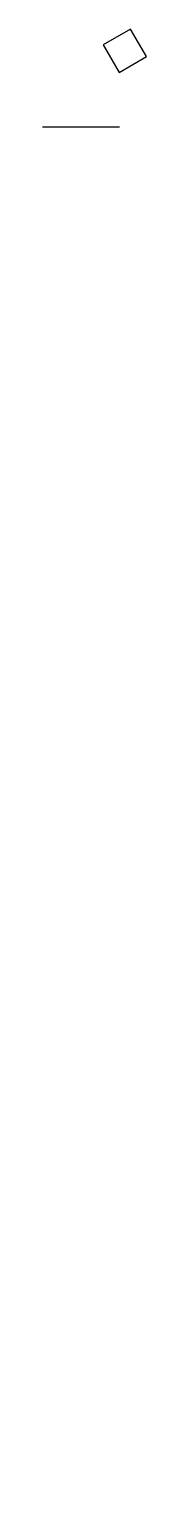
# Model space of a CAD drawing. Header units: millimetres. Extents: x 2235 to 2333, y 0 to 1376.
import ezdxf

# ---------------------------------------------------------------- set-up
doc = ezdxf.new("R2010")
doc.units = ezdxf.units.MM

# ---------------------------------------------------------------- blocks, each defined once
blk = doc.blocks.new('A$C7f220b31')
at = {"linetype": 'Continuous', "extrusion": (0.642788, -0.766044, 2.21238e-16)}
blk.add_hatch(color=8, dxfattribs=at).paths.add_polyline_path([(-841.6, -1334.8), (-861.2, -1360.8), (-827.3, -1375.8), (-807.7, -1349.8)])
for p, q in [((-43.9, -1257, -1334.8), (-17.9, -1235.2, -1349.8)), ((-17.9, -1235.2, -1349.8), (-32.9, -1247.8, -1375.8)), ((-32.9, -1247.8, -1375.8), (-58.9, -1269.6, -1360.8)), ((-58.9, -1269.6, -1360.8), (-43.9, -1257, -1334.8))]:
    blk.add_line(p, q, dxfattribs=at)

msp = doc.modelspace()

# ---------------------------------------------------------------- linework, layer by layer
at = {"extrusion": (0, -1, 0)}
msp.add_line((2234.7, 1283.6, 2.2), (2307.5, 1283.6, 63.4), dxfattribs=at)

# ---------------------------------------------------------------- block references
msp.add_blockref('A$C7f220b31', (2351, 40.2), dxfattribs=at)

doc.saveas('drawing.dxf')
